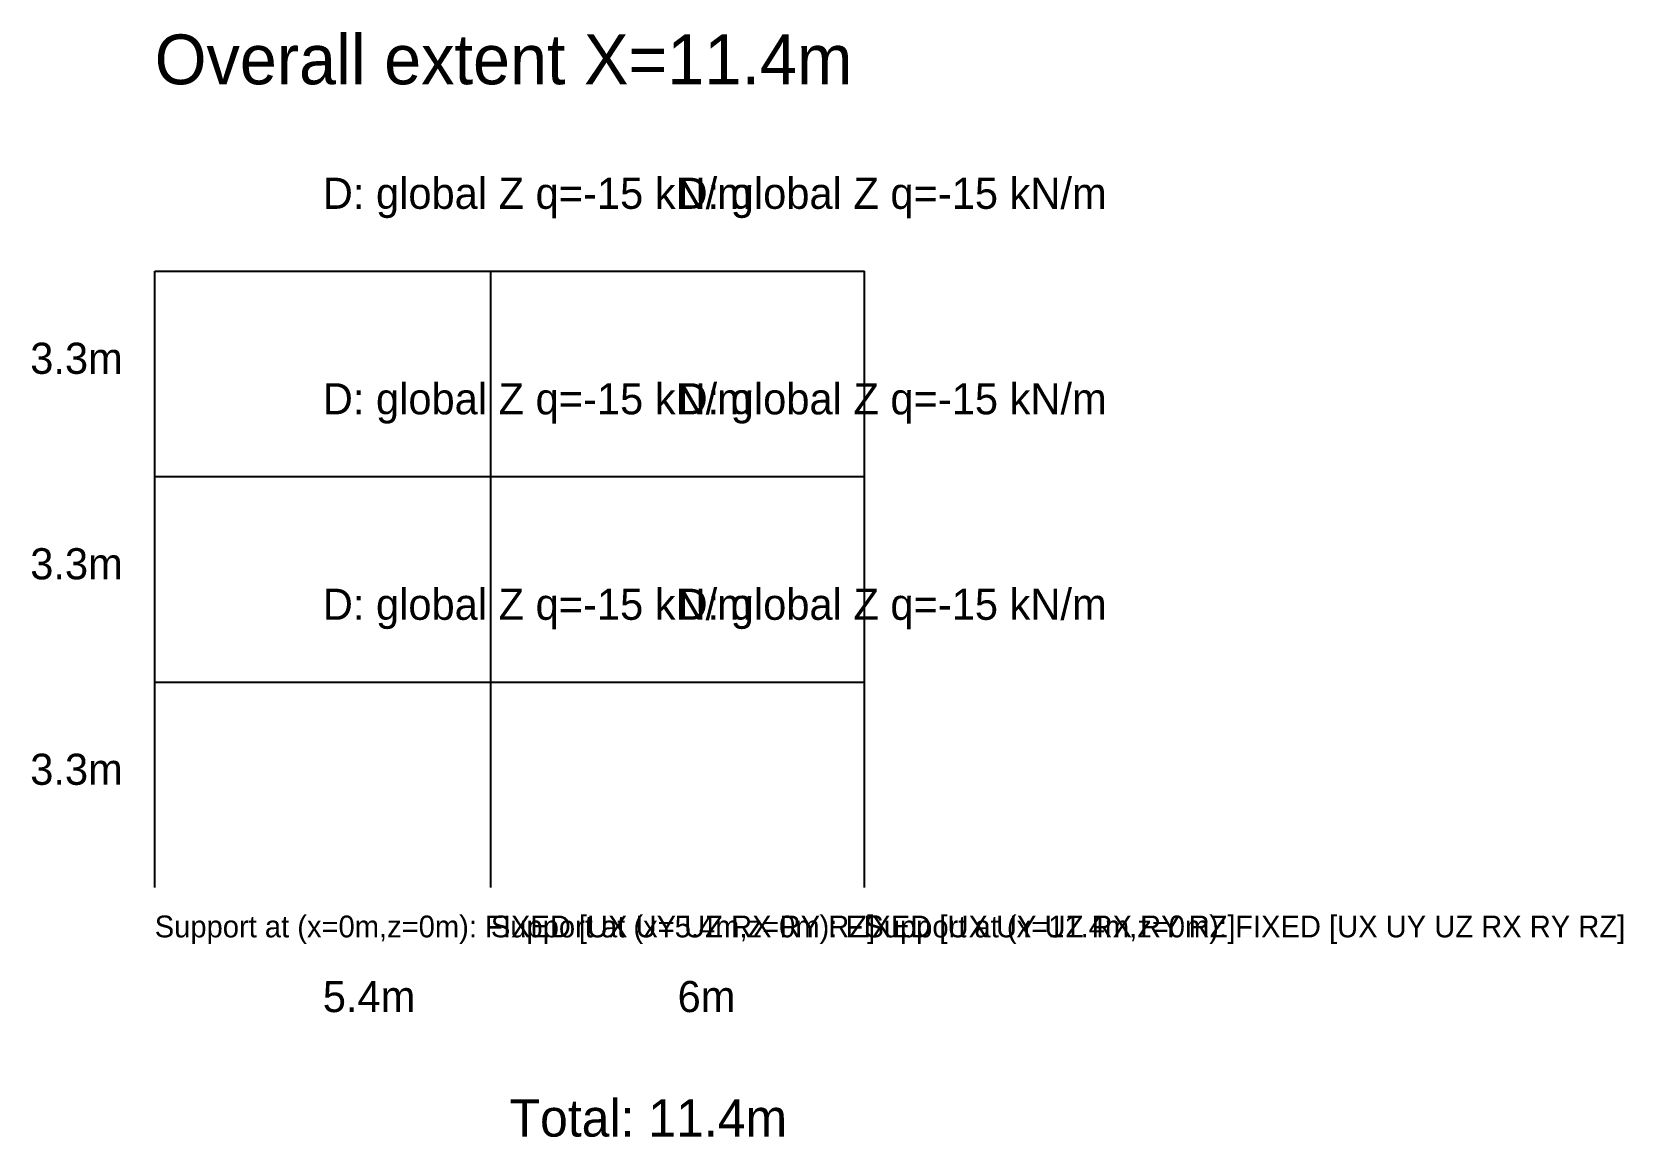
# Model space of a CAD drawing. Header units: metres. Extents: x -2 to 23.6, y -4 to 13.7.
import ezdxf

# ---------------------------------------------------------------- set-up
doc = ezdxf.new("R2010")
doc.units = ezdxf.units.M
for name, color, linetype in [('DIM', 5, 'CONTINUOUS'), ('LOAD', 1, 'CONTINUOUS'), ('STRUCT', 7, 'CONTINUOUS'), ('SUPPORT', 3, 'CONTINUOUS')]:
    doc.layers.add(name, color=color, linetype=linetype)

msp = doc.modelspace()

# ---------------------------------------------------------------- linework, layer by layer
at = {"layer": 'STRUCT'}
for p, q in [((0, 6.6), (0, 9.9)), ((0, 9.9), (5.4, 9.9)), ((5.4, 6.6), (5.4, 9.9)), ((5.4, 9.9), (11.4, 9.9)), ((11.4, 6.6), (11.4, 9.9)), ((0, 3.3), (0, 6.6)), ((0, 6.6), (5.4, 6.6)), ((5.4, 3.3), (5.4, 6.6)), ((5.4, 6.6), (11.4, 6.6)), ((11.4, 3.3), (11.4, 6.6)), ((0, 0), (0, 3.3)), ((0, 3.3), (5.4, 3.3)), ((5.4, 0), (5.4, 3.3)), ((5.4, 3.3), (11.4, 3.3)), ((11.4, 0), (11.4, 3.3))]:
    msp.add_line(p, q, dxfattribs=at)

# ---------------------------------------------------------------- texts
at = {"layer": 'DIM'}
for s, height, p in [('3.3m', 0.5, (-2, 8.25)), ('3.3m', 0.5, (-2, 4.95)), ('3.3m', 0.5, (-2, 1.65)), ('5.4m', 0.5, (2.7, -2)), ('6m', 0.5, (8.4, -2)), ('Total: 11.4m', 0.6, (5.7, -4))]:
    msp.add_text(s, height=height, dxfattribs=at).set_placement(p)
at = {"layer": 'LOAD'}
for p in [(2.7, 10.9), (8.4, 10.9), (2.7, 7.6), (8.4, 7.6), (2.7, 4.3), (8.4, 4.3)]:
    msp.add_text('D: global Z q=-15 kN/m', height=0.5, dxfattribs=at).set_placement(p)
at = {"layer": 'SUPPORT'}
for s, p in [('Support at (x=0m,z=0m): FIXED [UX UY UZ RX RY RZ]', (0, -0.8)), ('Support at (x=5.4m,z=0m): FIXED [UX UY UZ RX RY RZ]', (5.4, -0.8)), ('Support at (x=11.4m,z=0m): FIXED [UX UY UZ RX RY RZ]', (11.4, -0.8))]:
    msp.add_text(s, height=0.35, dxfattribs=at).set_placement(p)
at = {"layer": 'TEXT'}
msp.add_text('Overall extent X=11.4m', height=0.8, dxfattribs=at).set_placement((0, 12.9))

doc.saveas('drawing.dxf')
